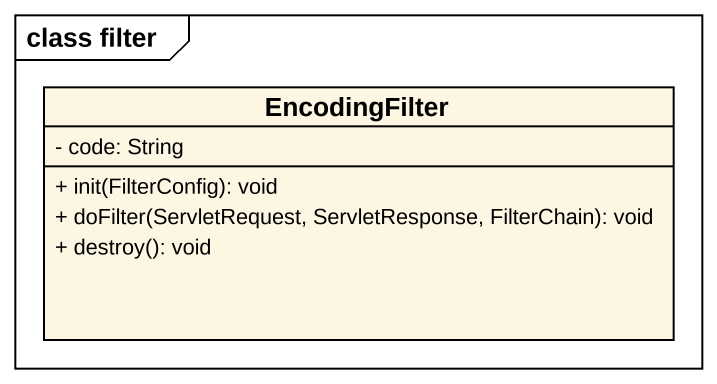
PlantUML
@startuml
mainframe class filter
hide circle
hide empty members
skinparam classAttributeIconSize 0
class EncodingFilter {
  - code: String
  + init(FilterConfig): void
  + doFilter(ServletRequest, ServletResponse, FilterChain): void
  + destroy(): void
}
@enduml
